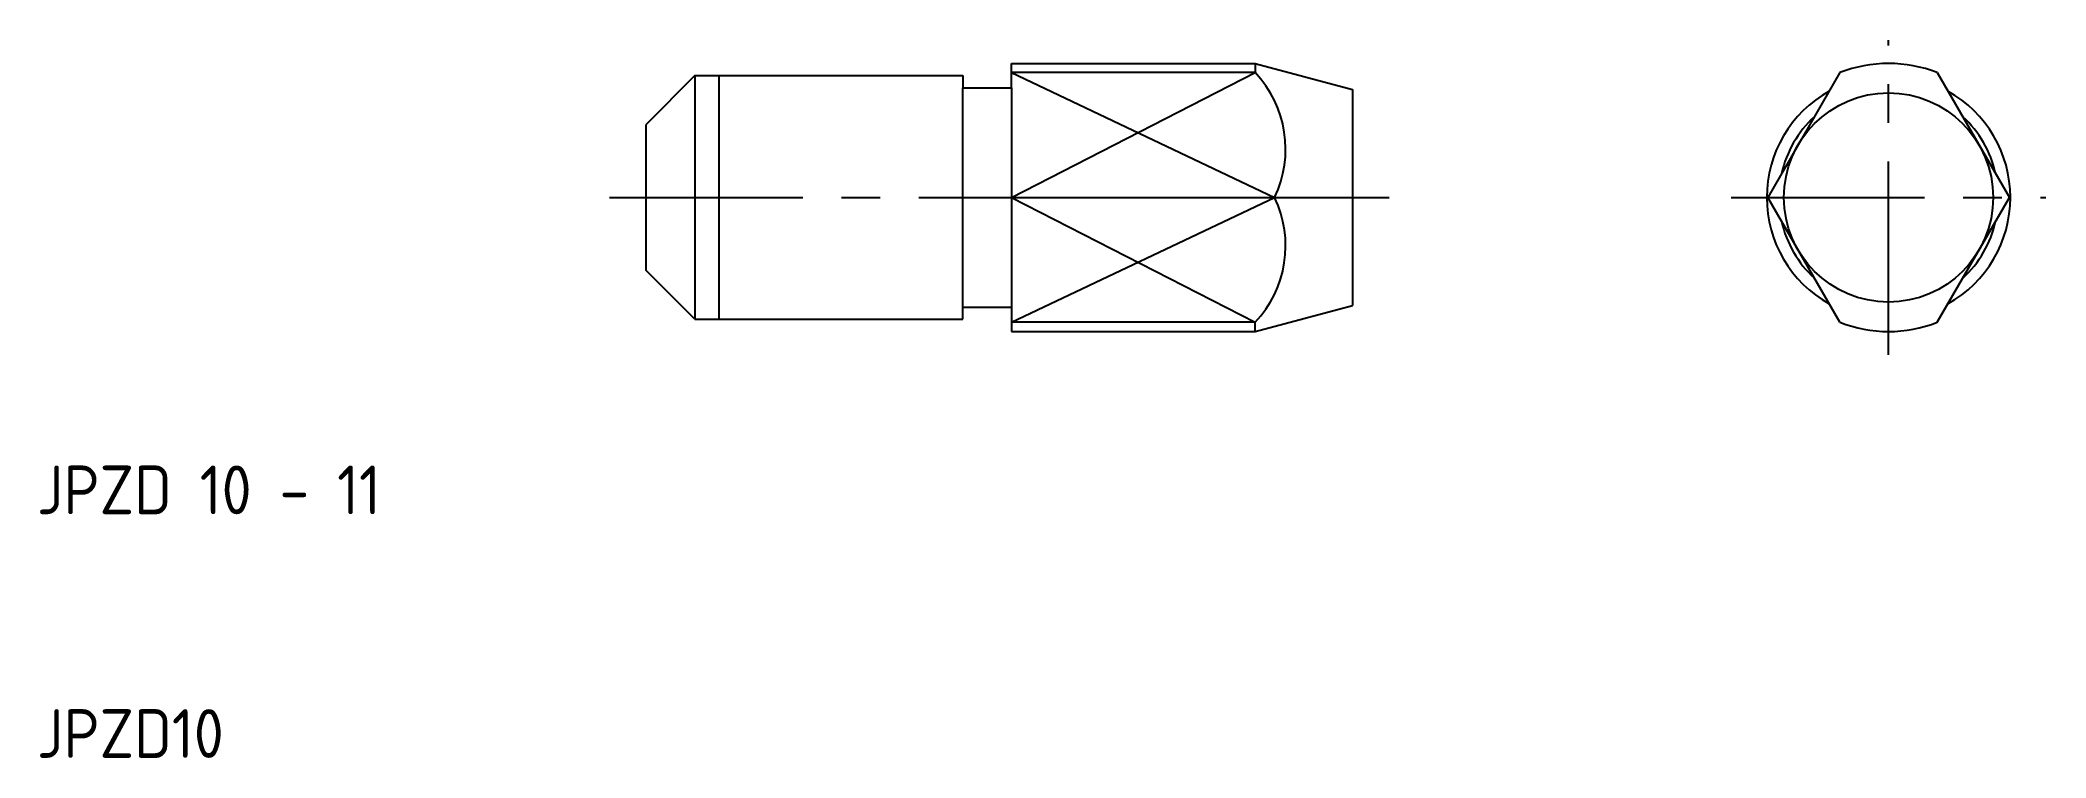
# Model space of a CAD drawing. Extents: x 10.1 to 92.5, y 10 to 39.5.
import ezdxf

# ---------------------------------------------------------------- set-up
doc = ezdxf.new("R2010")
doc.units = 0
doc.header["$LTSCALE"] = 0.25
doc.linetypes.add('CENTER', pattern=[50.8, 31.75, -6.35, 6.35, -6.35])
doc.layers.get('0').update_dxf_attribs({"linetype": 'CONTINUOUS'})
doc.layers.add('CENTER', color=1, linetype='CENTER')
doc.layers.add('PPMODEL2', color=3, linetype='CONTINUOUS')
doc.styles.get("Standard").update_dxf_attribs({"font": 'ISOCP.SHX', "bigfont": 'extfont.shx'})

msp = doc.modelspace()

# ---------------------------------------------------------------- linework, layer by layer
for p, q in [((37, 38), (35, 36)), ((37, 38), (37, 28)), ((37, 38), (48, 38)), ((38, 28), (38, 38)), ((48, 38), (48, 37.5)), ((50, 37.5), (50, 38.5)), ((50, 38.5), (60, 38.5)), ((60, 38.123475), (50, 38.123475)), ((60, 38.5), (60, 38.123475)), ((60, 38.5), (64, 37.428203)), ((84, 38.123475), (81.04196, 33)), ((88, 38.123475), (90.95804, 33)), ((48, 37.5), (50, 37.5)), ((48, 28.5), (48, 37.5)), ((50, 37.5), (50, 28.5)), ((64, 37.428203), (64, 28.571797)), ((35, 30), (35, 36)), ((50, 33), (60.8, 33)), ((84, 27.876525), (81.04196, 33)), ((88, 27.876525), (90.95804, 33)), ((37, 28), (35, 30)), ((37, 28), (48, 28)), ((48, 28.5), (50, 28.5)), ((48, 28), (48, 28.5)), ((50, 28.5), (50, 27.5)), ((60, 27.5), (64, 28.571797)), ((60, 27.876525), (50, 27.876525)), ((50, 27.5), (60, 27.5)), ((60, 27.5), (60, 27.876525))]:
    msp.add_line(p, q)
msp.add_circle((86, 33), 4.293788)
for centre, radius, start, end in [((56.676118, 34.980276), 4.574702, 334.349821, 43.399642), ((86, 33), 5.5, 68.676314, 111.323686), ((86, 33), 5, 119.177382, 240.822618), ((86, 33), 5, 299.177382, 60.822618), ((86, 33), 4.5, 132.58753, 167.41247), ((86, 33), 4.5, 12.58753, 47.41247), ((56.676118, 31.019724), 4.574702, 316.600358, 25.650179), ((86, 33), 4.5, 192.58753, 227.41247), ((86, 33), 4.5, 312.58753, 347.41247), ((86, 33), 5.5, 248.676314, 291.323686)]:
    msp.add_arc(centre, radius, start, end)
at = {"layer": 'CENTER', "color": 1, "linetype": 'CENTER'}
for p, q in [((86, 26.54196), (86, 39.45804)), ((33.5, 33), (65.5, 33)), ((79.54196, 33), (92.45804, 33))]:
    msp.add_line(p, q, dxfattribs=at)
at = {"layer": 'PPMODEL2'}
for p, q in [((50, 33), (60, 38.123475)), ((50, 38.123475), (60.8, 33)), ((50, 27.876525), (60.8, 33)), ((50, 33), (60, 27.876525))]:
    msp.add_line(p, q, dxfattribs=at)

# ---------------------------------------------------------------- texts
for s, p in [('JPZD 10 - 11', (10, 20)), ('JPZD10', (10, 10))]:
    msp.add_text(s, height=2).set_placement(p)

doc.saveas('drawing.dxf')
